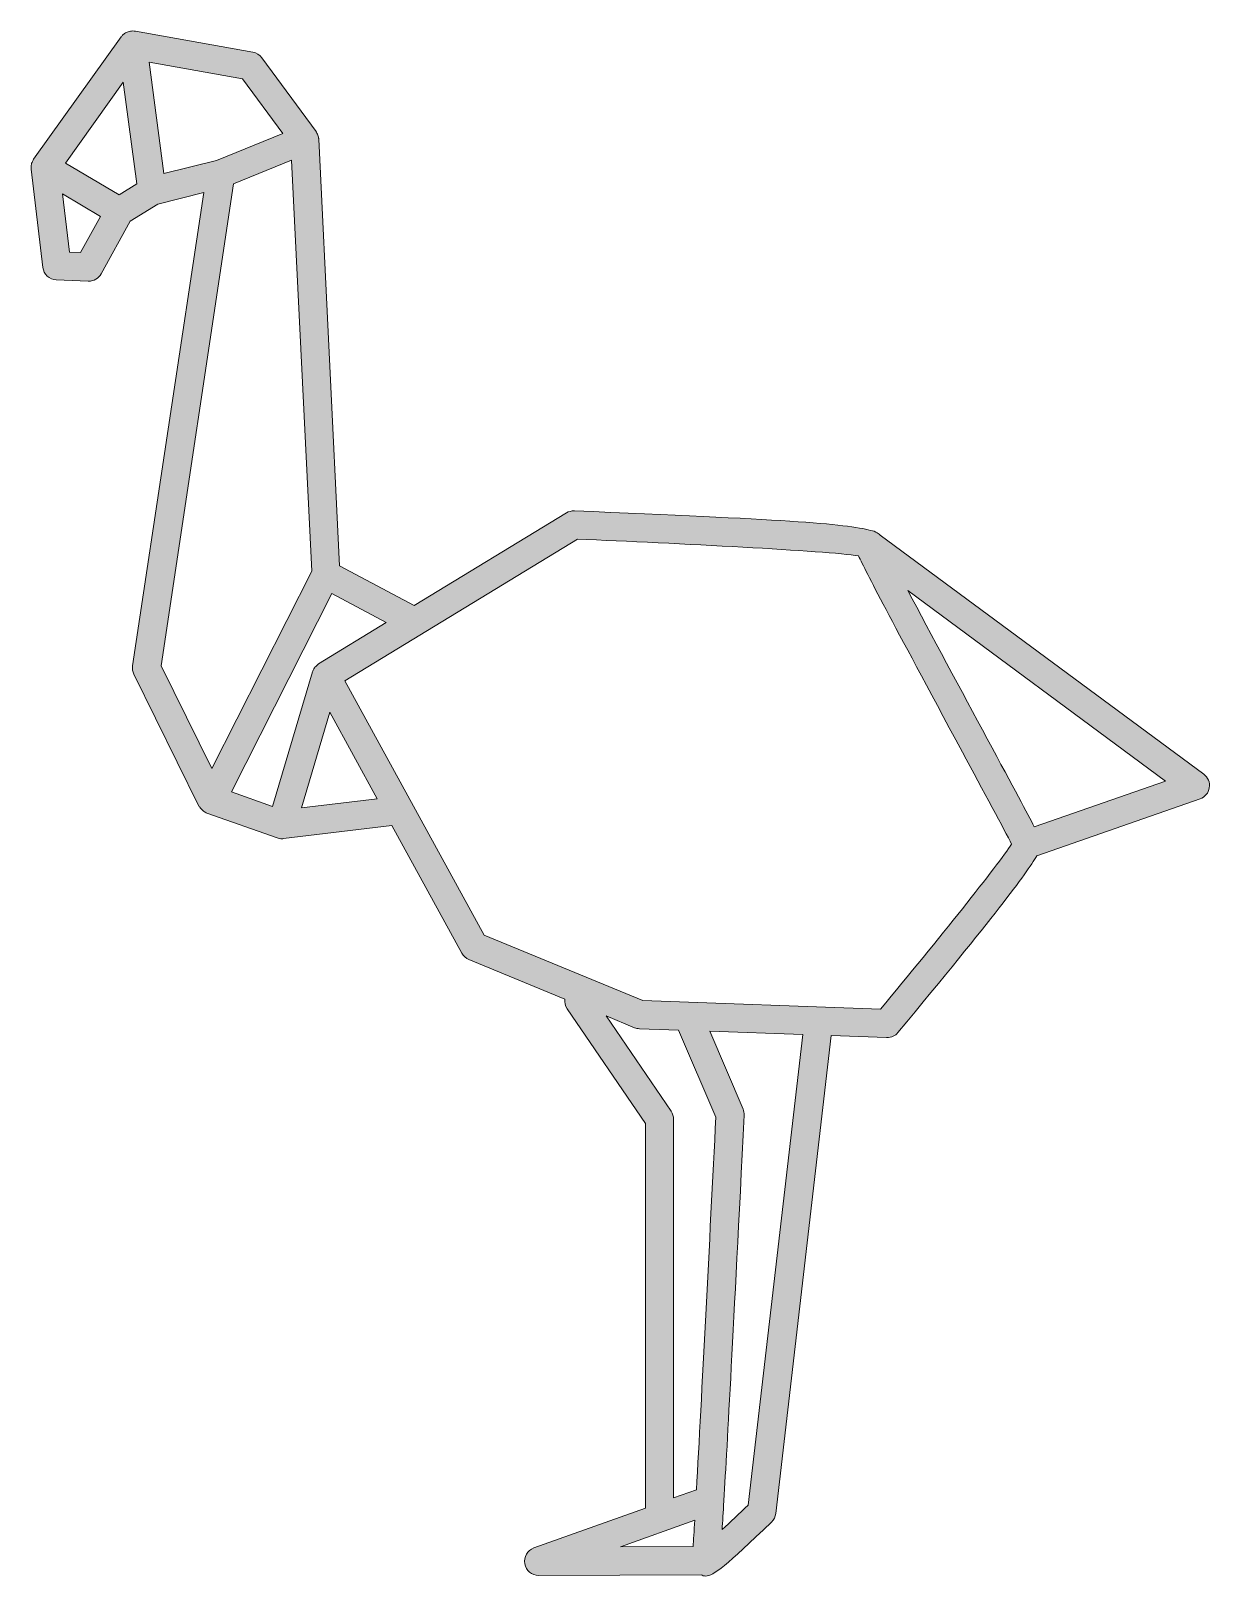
# Model space of a CAD drawing. Header units: inches. Extents: x 7 to 66.3, y 40.3 to 118.
import ezdxf

# ---------------------------------------------------------------- set-up
doc = ezdxf.new("R2010")
doc.units = ezdxf.units.IN
doc.header["$MEASUREMENT"] = 0
doc.layers.add('Layer 1', color=7, linetype='Continuous')

msp = doc.modelspace()

# ---------------------------------------------------------------- hatches: boundary and pattern name
at = {"layer": 'Layer 1', "true_color": 0xffffff}
h = msp.add_hatch(color=7, dxfattribs=at)
h.dxf.hatch_style = 2
edge = h.paths.add_edge_path()
edge.add_spline(control_points=[(66.01, 80.614), (66.01, 80.614), (49.735, 92.639), (49.735, 92.639), (49.708, 92.663), (49.676, 92.688), (49.637, 92.711), (49.637, 92.711), (49.596, 92.741), (49.596, 92.741), (49.493, 92.816), (49.378, 92.849), (49.261, 92.864), (48.067, 93.214), (44.575, 93.434), (34.365, 93.852), (34.222, 93.853), (34.086, 93.822), (33.968, 93.749), (33.968, 93.749), (26.313, 89.088), (26.313, 89.088), (26.313, 89.088), (22.562, 91.097), (22.562, 91.097), (22.562, 91.097), (21.518, 112.539), (21.518, 112.539), (21.517, 112.558), (21.505, 112.573), (21.502, 112.592), (21.494, 112.659), (21.473, 112.723), (21.444, 112.787), (21.428, 112.821), (21.418, 112.854), (21.398, 112.886), (21.389, 112.899), (21.388, 112.913), (21.379, 112.925), (21.379, 112.925), (18.65, 116.632), (18.65, 116.632), (18.543, 116.778), (18.383, 116.878), (18.205, 116.909), (18.205, 116.909), (12.304, 117.966), (12.304, 117.966), (12.302, 117.967), (12.3, 117.967), (12.298, 117.967), (12.298, 117.967), (12.272, 117.972), (12.272, 117.972), (12.255, 117.975), (12.24, 117.967), (12.223, 117.969), (12.14, 117.978), (12.06, 117.975), (11.979, 117.955), (11.947, 117.947), (11.918, 117.933), (11.886, 117.92), (11.823, 117.895), (11.765, 117.861), (11.71, 117.817), (11.693, 117.804), (11.672, 117.8), (11.656, 117.786), (11.642, 117.772), (11.638, 117.753), (11.625, 117.738), (11.608, 117.718), (11.586, 117.708), (11.57, 117.686), (11.57, 117.686), (7.17, 111.528), (7.17, 111.528), (7.152, 111.504), (7.149, 111.472), (7.134, 111.446), (7.106, 111.393), (7.077, 111.343), (7.063, 111.285), (7.052, 111.241), (7.055, 111.197), (7.053, 111.152), (7.051, 111.111), (7.038, 111.073), (7.043, 111.031), (7.043, 111.031), (7.639, 106.091), (7.639, 106.091), (7.68, 105.746), (7.965, 105.483), (8.312, 105.468), (8.312, 105.468), (9.916, 105.399), (9.916, 105.399), (9.926, 105.399), (9.937, 105.398), (9.946, 105.398), (10.204, 105.398), (10.442, 105.539), (10.567, 105.765), (10.567, 105.765), (12.023, 108.411), (12.023, 108.411), (12.023, 108.411), (13.415, 109.275), (13.415, 109.275), (13.415, 109.275), (15.732, 109.847), (15.732, 109.847), (15.732, 109.847), (12.151, 86.057), (12.151, 86.057), (12.13, 85.914), (12.153, 85.768), (12.216, 85.638), (12.216, 85.638), (15.486, 79.009), (15.486, 79.009), (15.497, 78.988), (15.519, 78.979), (15.532, 78.959), (15.58, 78.88), (15.639, 78.813), (15.714, 78.76), (15.745, 78.738), (15.775, 78.719), (15.808, 78.702), (15.836, 78.687), (15.858, 78.664), (15.887, 78.653), (15.887, 78.653), (19.42, 77.412), (19.42, 77.412), (19.498, 77.385), (19.577, 77.372), (19.655, 77.372), (19.683, 77.372), (19.712, 77.374), (19.741, 77.378), (19.741, 77.378), (25.185, 78.042), (25.185, 78.042), (25.185, 78.042), (28.709, 71.615), (28.709, 71.615), (28.786, 71.473), (28.91, 71.362), (29.061, 71.301), (29.061, 71.301), (33.885, 69.315), (33.885, 69.315), (33.863, 69.147), (33.893, 68.971), (33.995, 68.821), (33.995, 68.821), (37.932, 63.049), (37.932, 63.049), (37.932, 63.049), (37.932, 43.729), (37.932, 43.729), (37.932, 43.729), (32.326, 41.721), (32.326, 41.721), (32.002, 41.605), (31.807, 41.272), (31.867, 40.931), (31.927, 40.592), (32.221, 40.345), (32.565, 40.345), (32.566, 40.345), (32.567, 40.345), (32.568, 40.345), (32.568, 40.345), (40.731, 40.377), (40.731, 40.377), (40.807, 40.337), (40.881, 40.307), (40.967, 40.307), (41.355, 40.307), (41.998, 40.843), (44.276, 43.026), (44.395, 43.14), (44.47, 43.293), (44.49, 43.456), (44.49, 43.456), (47.278, 67.474), (47.278, 67.474), (47.278, 67.474), (50.063, 67.374), (50.063, 67.374), (50.072, 67.373), (50.08, 67.373), (50.088, 67.373), (50.299, 67.373), (50.499, 67.467), (50.634, 67.63), (55.443, 73.433), (57.088, 75.591), (57.615, 76.519), (57.615, 76.519), (65.822, 79.374), (65.822, 79.374), (66.071, 79.46), (66.25, 79.677), (66.289, 79.936), (66.329, 80.197), (66.222, 80.458), (66.01, 80.614)], knot_values=[0, 0, 0, 0, 1, 1, 1, 2, 2, 2, 3, 3, 3, 4, 4, 4, 5, 5, 5, 6, 6, 6, 7, 7, 7, 8, 8, 8, 9, 9, 9, 10, 10, 10, 11, 11, 11, 12, 12, 12, 13, 13, 13, 14, 14, 14, 15, 15, 15, 16, 16, 16, 17, 17, 17, 18, 18, 18, 19, 19, 19, 20, 20, 20, 21, 21, 21, 22, 22, 22, 23, 23, 23, 24, 24, 24, 25, 25, 25, 26, 26, 26, 27, 27, 27, 28, 28, 28, 29, 29, 29, 30, 30, 30, 31, 31, 31, 32, 32, 32, 33, 33, 33, 34, 34, 34, 35, 35, 35, 36, 36, 36, 37, 37, 37, 38, 38, 38, 39, 39, 39, 40, 40, 40, 41, 41, 41, 42, 42, 42, 43, 43, 43, 44, 44, 44, 45, 45, 45, 46, 46, 46, 47, 47, 47, 48, 48, 48, 49, 49, 49, 50, 50, 50, 51, 51, 51, 52, 52, 52, 53, 53, 53, 54, 54, 54, 55, 55, 55, 56, 56, 56, 57, 57, 57, 58, 58, 58, 59, 59, 59, 60, 60, 60, 61, 61, 61, 62, 62, 62, 63, 63, 63, 64, 64, 64, 65, 65, 65, 66, 66, 66, 67, 67, 67, 68, 68, 68, 69, 69, 69, 70, 70, 70, 71, 71, 71, 71], degree=3, periodic=1)
h.paths.add_polyline_path([(17.676, 115.566), (19.698, 112.82), (16.368, 111.466), (13.73, 110.815), (12.977, 116.407)])
h.paths.add_polyline_path([(11.682, 115.409), (12.37, 110.297), (11.479, 109.744), (8.772, 111.336)])
h.paths.add_polyline_path([(9.535, 106.835), (8.973, 106.859), (8.62, 109.781), (10.536, 108.654)])
h.paths.add_polyline_path([(17.229, 110.287), (20.149, 111.474), (21.155, 90.816), (16.129, 80.91), (13.584, 86.069)])
edge = h.paths.add_edge_path()
edge.add_spline(control_points=[(22.176, 89.696), (22.176, 89.696), (24.906, 88.233), (24.906, 88.233), (24.906, 88.233), (21.504, 86.162), (21.504, 86.162), (21.466, 86.139), (21.441, 86.103), (21.407, 86.074), (21.377, 86.047), (21.343, 86.024), (21.316, 85.991), (21.28, 85.944), (21.258, 85.891), (21.235, 85.838), (21.222, 85.811), (21.201, 85.789), (21.192, 85.759), (21.192, 85.759), (19.186, 79), (19.186, 79), (19.186, 79), (17.119, 79.726), (17.119, 79.726), (17.119, 79.726), (22.176, 89.696), (22.176, 89.696)], knot_values=[0, 0, 0, 0, 1, 1, 1, 2, 2, 2, 3, 3, 3, 4, 4, 4, 5, 5, 5, 6, 6, 6, 7, 7, 7, 8, 8, 8, 9, 9, 9, 9], degree=3, periodic=1)
h.paths.add_polyline_path([(20.641, 78.918), (22.069, 83.726), (24.451, 79.383)])
edge = h.paths.add_edge_path()
edge.add_spline(control_points=[(39.226, 63.669), (39.226, 63.669), (35.955, 68.465), (35.955, 68.465), (35.955, 68.465), (37.39, 67.874), (37.39, 67.874), (37.467, 67.842), (37.55, 67.824), (37.634, 67.821), (37.634, 67.821), (39.603, 67.751), (39.603, 67.751), (39.603, 67.751), (41.477, 63.379), (41.477, 63.379), (41.174, 57.332), (40.754, 49.169), (40.502, 44.651), (40.502, 44.651), (39.349, 44.238), (39.349, 44.238), (39.349, 44.238), (39.349, 63.27), (39.349, 63.27), (39.349, 63.412), (39.306, 63.551), (39.226, 63.669)], knot_values=[0, 0, 0, 0, 1, 1, 1, 2, 2, 2, 3, 3, 3, 4, 4, 4, 5, 5, 5, 6, 6, 6, 7, 7, 7, 8, 8, 8, 9, 9, 9, 9], degree=3, periodic=1)
edge = h.paths.add_edge_path()
edge.add_spline(control_points=[(40.415, 43.115), (40.383, 42.557), (40.354, 42.105), (40.334, 41.795), (40.334, 41.795), (36.689, 41.78), (36.689, 41.78), (36.689, 41.78), (40.415, 43.115), (40.415, 43.115)], knot_values=[0, 0, 0, 0, 1, 1, 1, 2, 2, 2, 3, 3, 3, 3], degree=3, periodic=1)
edge = h.paths.add_edge_path()
edge.add_spline(control_points=[(43.109, 43.875), (42.669, 43.455), (42.2, 43.018), (41.791, 42.645), (41.816, 43.032), (41.846, 43.514), (41.88, 44.092), (41.881, 44.098), (41.881, 44.103), (41.881, 44.109), (42.056, 47.034), (42.36, 52.641), (42.901, 63.472), (42.906, 63.579), (42.887, 63.687), (42.844, 63.786), (42.844, 63.786), (41.169, 67.694), (41.169, 67.694), (41.169, 67.694), (45.855, 67.526), (45.855, 67.526), (45.855, 67.526), (43.109, 43.875), (43.109, 43.875)], knot_values=[0, 0, 0, 0, 1, 1, 1, 2, 2, 2, 3, 3, 3, 4, 4, 4, 5, 5, 5, 6, 6, 6, 7, 7, 7, 8, 8, 8, 8], degree=3, periodic=1)
edge = h.paths.add_edge_path()
edge.add_spline(control_points=[(49.764, 68.804), (49.764, 68.804), (37.812, 69.234), (37.812, 69.234), (37.812, 69.234), (29.831, 72.52), (29.831, 72.52), (29.831, 72.52), (22.82, 85.304), (22.82, 85.304), (22.82, 85.304), (34.521, 92.429), (34.521, 92.429), (39.418, 92.227), (47.065, 91.842), (48.652, 91.592), (49.038, 90.752), (50.223, 88.504), (53.872, 81.728), (54.921, 79.782), (56, 77.778), (56.351, 77.105), (55.676, 76.066), (52.612, 72.247), (49.764, 68.804)], knot_values=[0, 0, 0, 0, 1, 1, 1, 2, 2, 2, 3, 3, 3, 4, 4, 4, 5, 5, 5, 6, 6, 6, 7, 7, 7, 8, 8, 8, 8], degree=3, periodic=1)
edge = h.paths.add_edge_path()
edge.add_spline(control_points=[(57.49, 77.976), (57.154, 78.618), (56.479, 79.874), (55.119, 82.4), (53.88, 84.702), (52.253, 87.724), (51.135, 89.843), (51.135, 89.843), (64.088, 80.273), (64.088, 80.273), (64.088, 80.273), (57.49, 77.976), (57.49, 77.976)], knot_values=[0, 0, 0, 0, 1, 1, 1, 2, 2, 2, 3, 3, 3, 4, 4, 4, 4], degree=3, periodic=1)

# ---------------------------------------------------------------- linework, layer by layer
at = {"layer": 'Layer 1', "lineweight": 0}
for points in [[(17.676, 115.566), (19.698, 112.82), (16.368, 111.466), (13.73, 110.815), (12.977, 116.407), (17.676, 115.566)], [(11.682, 115.409), (12.37, 110.297), (11.479, 109.744), (8.772, 111.336), (11.682, 115.409)], [(17.229, 110.287), (20.149, 111.474), (21.155, 90.816), (16.129, 80.91), (13.584, 86.069), (17.229, 110.287)], [(9.535, 106.835), (8.973, 106.859), (8.62, 109.781), (10.536, 108.654), (9.535, 106.835)], [(20.641, 78.918), (22.069, 83.726), (24.451, 79.383), (20.641, 78.918)]]:
    msp.add_lwpolyline(points, dxfattribs=at)
for points, knots in [([(66.01, 80.614), (66.01, 80.614), (49.735, 92.639), (49.735, 92.639), (49.708, 92.663), (49.676, 92.688), (49.637, 92.711), (49.637, 92.711), (49.596, 92.741), (49.596, 92.741), (49.493, 92.816), (49.378, 92.849), (49.261, 92.864), (48.067, 93.214), (44.575, 93.434), (34.365, 93.852), (34.222, 93.853), (34.086, 93.822), (33.968, 93.749), (33.968, 93.749), (26.313, 89.088), (26.313, 89.088), (26.313, 89.088), (22.562, 91.097), (22.562, 91.097), (22.562, 91.097), (21.518, 112.539), (21.518, 112.539), (21.517, 112.558), (21.505, 112.573), (21.502, 112.592), (21.494, 112.659), (21.473, 112.723), (21.444, 112.787), (21.428, 112.821), (21.418, 112.854), (21.398, 112.886), (21.389, 112.899), (21.388, 112.913), (21.379, 112.925), (21.379, 112.925), (18.65, 116.632), (18.65, 116.632), (18.543, 116.778), (18.383, 116.878), (18.205, 116.909), (18.205, 116.909), (12.304, 117.966), (12.304, 117.966), (12.302, 117.967), (12.3, 117.967), (12.298, 117.967), (12.298, 117.967), (12.272, 117.972), (12.272, 117.972), (12.255, 117.975), (12.24, 117.967), (12.223, 117.969), (12.14, 117.978), (12.06, 117.975), (11.979, 117.955), (11.947, 117.947), (11.918, 117.933), (11.886, 117.92), (11.823, 117.895), (11.765, 117.861), (11.71, 117.817), (11.693, 117.804), (11.672, 117.8), (11.656, 117.786), (11.642, 117.772), (11.638, 117.753), (11.625, 117.738), (11.608, 117.718), (11.586, 117.708), (11.57, 117.686), (11.57, 117.686), (7.17, 111.528), (7.17, 111.528), (7.152, 111.504), (7.149, 111.472), (7.134, 111.446), (7.106, 111.393), (7.077, 111.343), (7.063, 111.285), (7.052, 111.241), (7.055, 111.197), (7.053, 111.152), (7.051, 111.111), (7.038, 111.073), (7.043, 111.031), (7.043, 111.031), (7.639, 106.091), (7.639, 106.091), (7.68, 105.746), (7.965, 105.483), (8.312, 105.468), (8.312, 105.468), (9.916, 105.399), (9.916, 105.399), (9.926, 105.399), (9.937, 105.398), (9.946, 105.398), (10.204, 105.398), (10.442, 105.539), (10.567, 105.765), (10.567, 105.765), (12.023, 108.411), (12.023, 108.411), (12.023, 108.411), (13.415, 109.275), (13.415, 109.275), (13.415, 109.275), (15.732, 109.847), (15.732, 109.847), (15.732, 109.847), (12.151, 86.057), (12.151, 86.057), (12.13, 85.914), (12.153, 85.768), (12.216, 85.638), (12.216, 85.638), (15.486, 79.009), (15.486, 79.009), (15.497, 78.988), (15.519, 78.979), (15.532, 78.959), (15.58, 78.88), (15.639, 78.813), (15.714, 78.76), (15.745, 78.738), (15.775, 78.719), (15.808, 78.702), (15.836, 78.687), (15.858, 78.664), (15.887, 78.653), (15.887, 78.653), (19.42, 77.412), (19.42, 77.412), (19.498, 77.385), (19.577, 77.372), (19.655, 77.372), (19.683, 77.372), (19.712, 77.374), (19.741, 77.378), (19.741, 77.378), (25.185, 78.042), (25.185, 78.042), (25.185, 78.042), (28.709, 71.615), (28.709, 71.615), (28.786, 71.473), (28.91, 71.362), (29.061, 71.301), (29.061, 71.301), (33.885, 69.315), (33.885, 69.315), (33.863, 69.147), (33.893, 68.971), (33.995, 68.821), (33.995, 68.821), (37.932, 63.049), (37.932, 63.049), (37.932, 63.049), (37.932, 43.729), (37.932, 43.729), (37.932, 43.729), (32.326, 41.721), (32.326, 41.721), (32.002, 41.605), (31.807, 41.272), (31.867, 40.931), (31.927, 40.592), (32.221, 40.345), (32.565, 40.345), (32.566, 40.345), (32.567, 40.345), (32.568, 40.345), (32.568, 40.345), (40.731, 40.377), (40.731, 40.377), (40.807, 40.337), (40.881, 40.307), (40.967, 40.307), (41.355, 40.307), (41.998, 40.843), (44.276, 43.026), (44.395, 43.14), (44.47, 43.293), (44.49, 43.456), (44.49, 43.456), (47.278, 67.474), (47.278, 67.474), (47.278, 67.474), (50.063, 67.374), (50.063, 67.374), (50.072, 67.373), (50.08, 67.373), (50.088, 67.373), (50.299, 67.373), (50.499, 67.467), (50.634, 67.63), (55.443, 73.433), (57.088, 75.591), (57.615, 76.519), (57.615, 76.519), (65.822, 79.374), (65.822, 79.374), (66.071, 79.46), (66.25, 79.677), (66.289, 79.936), (66.329, 80.197), (66.222, 80.458), (66.01, 80.614)], [0, 0, 0, 0, 1, 1, 1, 2, 2, 2, 3, 3, 3, 4, 4, 4, 5, 5, 5, 6, 6, 6, 7, 7, 7, 8, 8, 8, 9, 9, 9, 10, 10, 10, 11, 11, 11, 12, 12, 12, 13, 13, 13, 14, 14, 14, 15, 15, 15, 16, 16, 16, 17, 17, 17, 18, 18, 18, 19, 19, 19, 20, 20, 20, 21, 21, 21, 22, 22, 22, 23, 23, 23, 24, 24, 24, 25, 25, 25, 26, 26, 26, 27, 27, 27, 28, 28, 28, 29, 29, 29, 30, 30, 30, 31, 31, 31, 32, 32, 32, 33, 33, 33, 34, 34, 34, 35, 35, 35, 36, 36, 36, 37, 37, 37, 38, 38, 38, 39, 39, 39, 40, 40, 40, 41, 41, 41, 42, 42, 42, 43, 43, 43, 44, 44, 44, 45, 45, 45, 46, 46, 46, 47, 47, 47, 48, 48, 48, 49, 49, 49, 50, 50, 50, 51, 51, 51, 52, 52, 52, 53, 53, 53, 54, 54, 54, 55, 55, 55, 56, 56, 56, 57, 57, 57, 58, 58, 58, 59, 59, 59, 60, 60, 60, 61, 61, 61, 62, 62, 62, 63, 63, 63, 64, 64, 64, 65, 65, 65, 66, 66, 66, 67, 67, 67, 68, 68, 68, 69, 69, 69, 70, 70, 70, 71, 71, 71, 71]), ([(49.764, 68.804), (49.764, 68.804), (37.812, 69.234), (37.812, 69.234), (37.812, 69.234), (29.831, 72.52), (29.831, 72.52), (29.831, 72.52), (22.82, 85.304), (22.82, 85.304), (22.82, 85.304), (34.521, 92.429), (34.521, 92.429), (39.418, 92.227), (47.065, 91.842), (48.652, 91.592), (49.038, 90.752), (50.223, 88.504), (53.872, 81.728), (54.921, 79.782), (56, 77.778), (56.351, 77.105), (55.676, 76.066), (52.612, 72.247), (49.764, 68.804)], [0, 0, 0, 0, 1, 1, 1, 2, 2, 2, 3, 3, 3, 4, 4, 4, 5, 5, 5, 6, 6, 6, 7, 7, 7, 8, 8, 8, 8]), ([(22.176, 89.696), (22.176, 89.696), (24.906, 88.233), (24.906, 88.233), (24.906, 88.233), (21.504, 86.162), (21.504, 86.162), (21.466, 86.139), (21.441, 86.103), (21.407, 86.074), (21.377, 86.047), (21.343, 86.024), (21.316, 85.991), (21.28, 85.944), (21.258, 85.891), (21.235, 85.838), (21.222, 85.811), (21.201, 85.789), (21.192, 85.759), (21.192, 85.759), (19.186, 79), (19.186, 79), (19.186, 79), (17.119, 79.726), (17.119, 79.726), (17.119, 79.726), (22.176, 89.696), (22.176, 89.696)], [0, 0, 0, 0, 1, 1, 1, 2, 2, 2, 3, 3, 3, 4, 4, 4, 5, 5, 5, 6, 6, 6, 7, 7, 7, 8, 8, 8, 9, 9, 9, 9]), ([(57.49, 77.976), (57.154, 78.618), (56.479, 79.874), (55.119, 82.4), (53.88, 84.702), (52.253, 87.724), (51.135, 89.843), (51.135, 89.843), (64.088, 80.273), (64.088, 80.273), (64.088, 80.273), (57.49, 77.976), (57.49, 77.976)], [0, 0, 0, 0, 1, 1, 1, 2, 2, 2, 3, 3, 3, 4, 4, 4, 4]), ([(39.226, 63.669), (39.226, 63.669), (35.955, 68.465), (35.955, 68.465), (35.955, 68.465), (37.39, 67.874), (37.39, 67.874), (37.467, 67.842), (37.55, 67.824), (37.634, 67.821), (37.634, 67.821), (39.603, 67.751), (39.603, 67.751), (39.603, 67.751), (41.477, 63.379), (41.477, 63.379), (41.174, 57.332), (40.754, 49.169), (40.502, 44.651), (40.502, 44.651), (39.349, 44.238), (39.349, 44.238), (39.349, 44.238), (39.349, 63.27), (39.349, 63.27), (39.349, 63.412), (39.306, 63.551), (39.226, 63.669)], [0, 0, 0, 0, 1, 1, 1, 2, 2, 2, 3, 3, 3, 4, 4, 4, 5, 5, 5, 6, 6, 6, 7, 7, 7, 8, 8, 8, 9, 9, 9, 9]), ([(43.109, 43.875), (42.669, 43.455), (42.2, 43.018), (41.791, 42.645), (41.816, 43.032), (41.846, 43.514), (41.88, 44.092), (41.881, 44.098), (41.881, 44.103), (41.881, 44.109), (42.056, 47.034), (42.36, 52.641), (42.901, 63.472), (42.906, 63.579), (42.887, 63.687), (42.844, 63.786), (42.844, 63.786), (41.169, 67.694), (41.169, 67.694), (41.169, 67.694), (45.855, 67.526), (45.855, 67.526), (45.855, 67.526), (43.109, 43.875), (43.109, 43.875)], [0, 0, 0, 0, 1, 1, 1, 2, 2, 2, 3, 3, 3, 4, 4, 4, 5, 5, 5, 6, 6, 6, 7, 7, 7, 8, 8, 8, 8]), ([(40.415, 43.115), (40.383, 42.557), (40.354, 42.105), (40.334, 41.795), (40.334, 41.795), (36.689, 41.78), (36.689, 41.78), (36.689, 41.78), (40.415, 43.115), (40.415, 43.115)], [0, 0, 0, 0, 1, 1, 1, 2, 2, 2, 3, 3, 3, 3])]:
    msp.add_open_spline(points, degree=3, knots=knots, dxfattribs=at)

doc.saveas('drawing.dxf')
